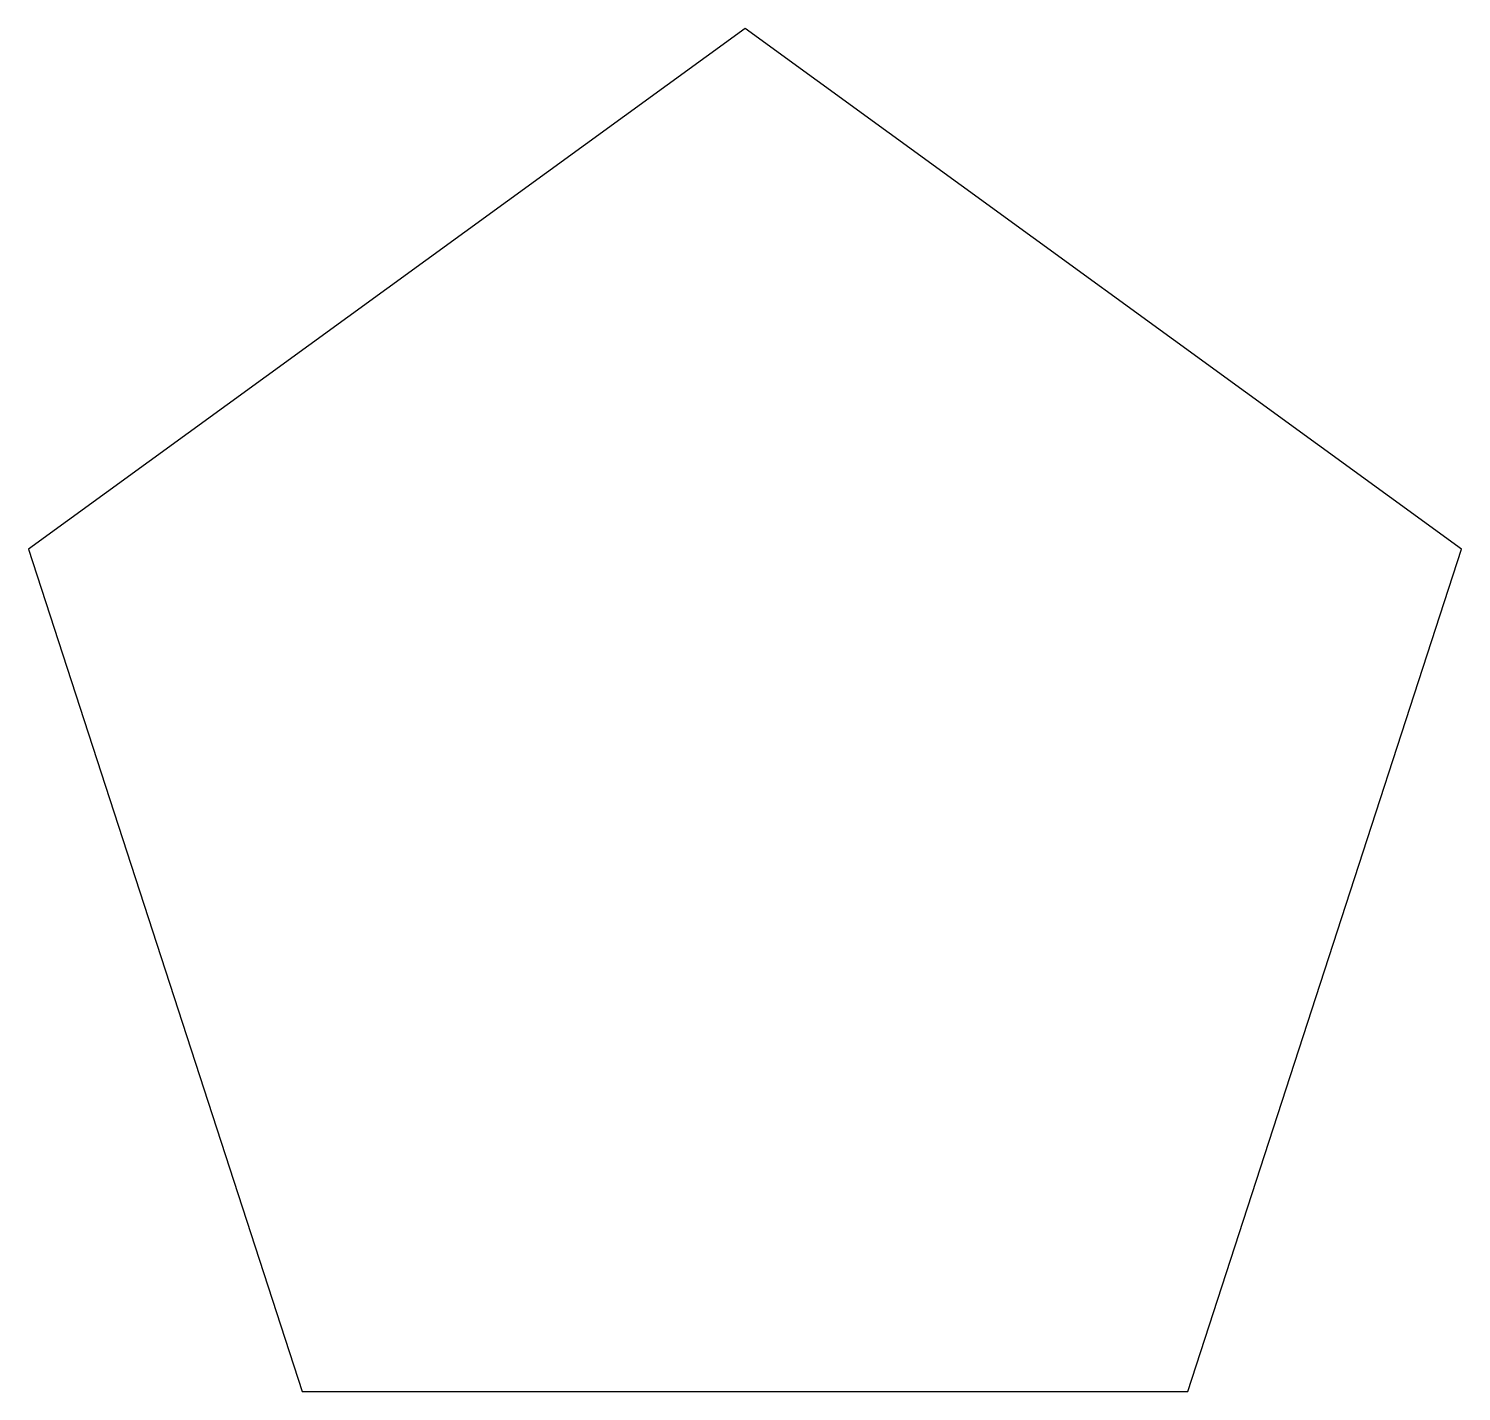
# Model space of a CAD drawing. Units: millimetres at full size, sheet at 1:100. Extents: x -18079 to -16177, y 7791 to 9600.
import ezdxf

# ---------------------------------------------------------------- set-up
doc = ezdxf.new("R2010")
doc.units = ezdxf.units.MM
doc.header["$LTSCALE"] = 100
doc.layers.add('0-0', color=7, linetype='Continuous')

msp = doc.modelspace()

# ---------------------------------------------------------------- linework, layer by layer
at = {"layer": '0-0'}
msp.add_lwpolyline([(-17715.4, 7791.2), (-16539.8, 7791.2), (-16176.6, 8909.3), (-17127.6, 9600.2), (-18078.7, 8909.3)], close=True, dxfattribs=at)

doc.saveas('drawing.dxf')
